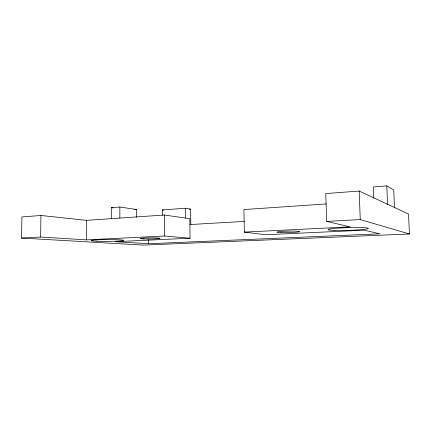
<?xml version="1.0" encoding="UTF-8"?>
<svg xmlns="http://www.w3.org/2000/svg" width="431" height="431" viewBox="0 0 431 431"><rect width="100%" height="100%" fill="white"/><g stroke="black" fill="none" stroke-linecap="round" stroke-linejoin="round"><path stroke-width="0.65" d="M119.85 218.124L119.861 207.009L111.311 207.683L111.284 218.711M86.507 220.36L164.41 215.015L189.829 218.711L190.033 238.23L164.55 236.021L86.383 239.873L86.507 220.36L40.945 215.478L21.911 216.938L21.55 238.063L143.345 245.11L409.45 233.995L408.518 214.045L359.158 191.03L325.761 193.594L326.682 221.41L350.085 226.873L244.339 232.088L243.898 209.568L326.38 203.917M21.55 238.063L40.643 237.023L40.945 215.478M394.51 207.742L393.724 190.039L386.801 185.89L373.359 186.952L373.817 198.222M134.504 209.628L136.428 209.482L136.438 217.294M162.417 215.284L162.385 209.94L185.492 208.243L190.647 209.143L190.814 224.599M189.344 209.24L190.647 209.143M189.996 224.562L244.296 221.394M326.682 221.41L360.262 219.578L409.45 233.995M190.033 238.23L115.363 241.678L148.496 243.741L379.894 233.828L364.26 230.181L265.474 234.744L244.339 232.088M40.643 237.023L86.383 239.873M111.311 207.683L113.245 207.963M119.861 207.009L136.428 209.482M162.385 209.94L163.581 210.129M386.801 185.89L387.614 204.639M359.158 191.03L360.262 219.578M185.492 208.243L185.589 218.086M164.41 215.015L164.55 236.021M148.48 239.722L148.496 243.741M281.012 232.578A11.265 0.733 -1.3 0 0 299.394 231.727A11.265 0.733 -1.3 0 0 284.557 231.242A11.265 0.733 -1.3 0 0 281.012 232.578M143.394 238.93A9.988 0.576 -0.5 0 0 159.836 238.478A9.988 0.576 -0.5 0 0 146.955 237.923A9.988 0.576 -0.5 0 0 143.394 238.93M334.634 230.391A20.176 1.336 -1.7 0 0 367.961 228.699A20.176 1.336 -1.7 0 0 342.241 227.902A20.176 1.336 -1.7 0 0 334.634 230.391M96.889 241.225A16.286 0.884 -0.3 0 0 123.39 240.563A16.286 0.884 -0.3 0 0 101.77 239.695A16.286 0.884 -0.3 0 0 96.889 241.225"/></g></svg>
